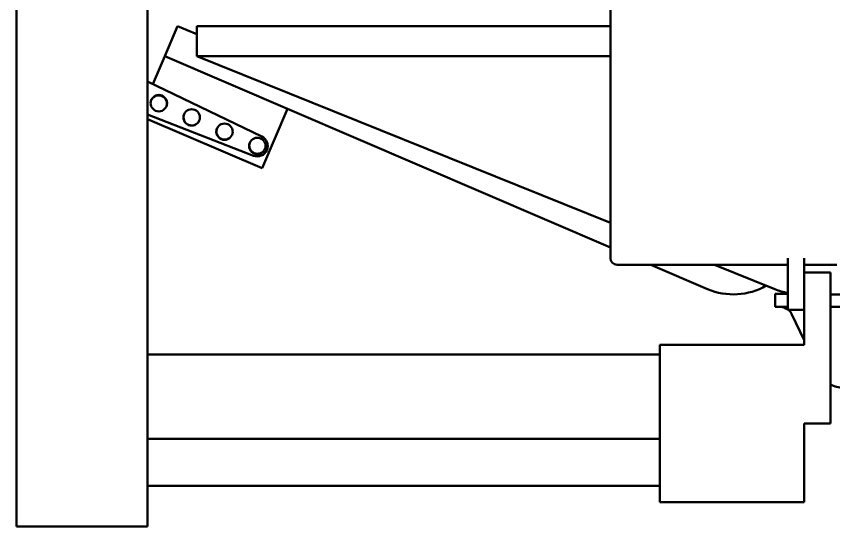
# Model space of a CAD drawing. Header units: millimetres. Extents: x 0 to 2215, y 0 to 863.
# Drawn here: x 1664.3 to 1726.5, y 607.7 to 646.5 of the extents above; entities that cross this region are included whole.
import ezdxf

# ---------------------------------------------------------------- set-up
doc = ezdxf.new("R2010")
doc.units = ezdxf.units.MM
doc.layers.add('粗实线层', color=7, linetype='Continuous', lineweight=50)

msp = doc.modelspace()

# ---------------------------------------------------------------- linework, layer by layer
at = {"layer": '粗实线层'}
for p, q in [((1664.25, 607.674), (1664.25, 762.674)), ((1674.25, 607.674), (1674.25, 762.674)), ((1709.5, 628.107), (1709.5, 647.257)), ((1676.533, 645.781), (1675.548, 643.484)), ((1676.533, 645.781), (1678, 645.153)), ((1678, 645.781), (1678, 643.484)), ((1678, 645.781), (1709.5, 645.781)), ((1675.548, 643.484), (1674.641, 641.368)), ((1675.548, 643.484), (1709.5, 628.931)), ((1678, 643.484), (1709.5, 643.484)), ((1709.5, 630.797), (1678, 643.484)), ((1674.25, 641.557), (1682.947, 637.368)), ((1682.962, 634.954), (1684.9, 639.475)), ((1674.25, 639.05), (1682.314, 635.912)), ((1674.25, 638.688), (1682.962, 634.954)), ((1683.207, 636.497), (1683.184, 636.425)), ((1723, 624.682), (1723, 628.107)), ((1724.25, 628.107), (1724.25, 627.025)), ((1723, 627.607), (1710, 627.607)), ((1712.588, 627.607), (1716.904, 625.757)), ((1722.014, 625.757), (1717.421, 627.607)), ((1726.75, 627.607), (1724.25, 627.607)), ((1724.25, 627.025), (1724.25, 621.525)), ((1726.25, 627.025), (1724.25, 627.025)), ((1726.25, 627.025), (1726.25, 615.525)), ((1722.055, 624.396), (1722.055, 625.396)), ((1723, 625.396), (1722.055, 625.396)), ((1726.25, 625.353), (1764, 625.353)), ((1723, 624.396), (1722.055, 624.396)), ((1723, 624.182), (1723, 624.682)), ((1729.239, 624.396), (1726.25, 624.396)), ((1724.25, 624.182), (1723, 624.182)), ((1724.25, 621.88), (1723.326, 623.825)), ((1713.25, 621.525), (1713.25, 609.525)), ((1724.25, 621.525), (1713.25, 621.525)), ((1674.25, 620.775), (1674.25, 618.275)), ((1713.25, 620.775), (1674.25, 620.775)), ((1726.25, 615.525), (1724.25, 615.525)), ((1724.25, 615.525), (1724.25, 609.525)), ((1713.25, 614.355), (1674.25, 614.355)), ((1674.25, 613.275), (1674.25, 610.775)), ((1713.25, 610.775), (1674.25, 610.775)), ((1724.25, 609.525), (1713.25, 609.525)), ((1664.25, 607.674), (1666.75, 607.674)), ((1666.75, 607.674), (1667.65, 607.674)), ((1667.65, 607.674), (1667.83, 607.674)), ((1667.83, 607.674), (1670.67, 607.674)), ((1670.67, 607.674), (1670.85, 607.674)), ((1670.85, 607.674), (1671.75, 607.674)), ((1671.75, 607.674), (1674.25, 607.674))]:
    msp.add_line(p, q, dxfattribs=at)
for centre in [(1675.104, 639.91), (1677.603, 638.824), (1680.102, 637.737), (1682.602, 636.652)]:
    msp.add_circle(centre, 0.625, dxfattribs=at)
for centre, radius, start, end in [((1675.088, 639.873), 0.625, 338.63916, 154.95764), ((1677.609, 638.836), 0.625, 157.53142, 227.50563), ((1677.609, 638.837), 0.625, 158.74125, 246.7984), ((1677.609, 638.837), 0.625, 246.7984, 336.99629), ((1680.113, 637.763), 0.625, 157.93154, 227.50563), ((1680.113, 637.763), 0.625, 158.53864, 246.7984), ((1680.113, 637.763), 0.625, 246.7984, 335.97877), ((1682.618, 636.689), 0.625, 158.63916, 246.7984), ((1682.602, 636.652), 0.794, 248.7388, 64.2842), ((1682.618, 636.689), 0.625, 246.7984, 334.95764), ((1710, 628.107), 0.5, 180, 270), ((1718.874, 630.353), 5, 246.7984, 299.89958), ((1722.423, 623.396), 1, 54.7325, 90), ((1722.423, 623.396), 1, 25.41228, 51.78777), ((1727.239, 620.249), 2, 240.35843, 270)]:
    msp.add_arc(centre, radius, start, end, dxfattribs=at)
msp.add_ellipse((1722.014, 630.353), major_axis=(-4.013, 4.244), ratio=0.658953, start_param=2.179395, end_param=2.382331, dxfattribs=at)

doc.saveas('drawing.dxf')
